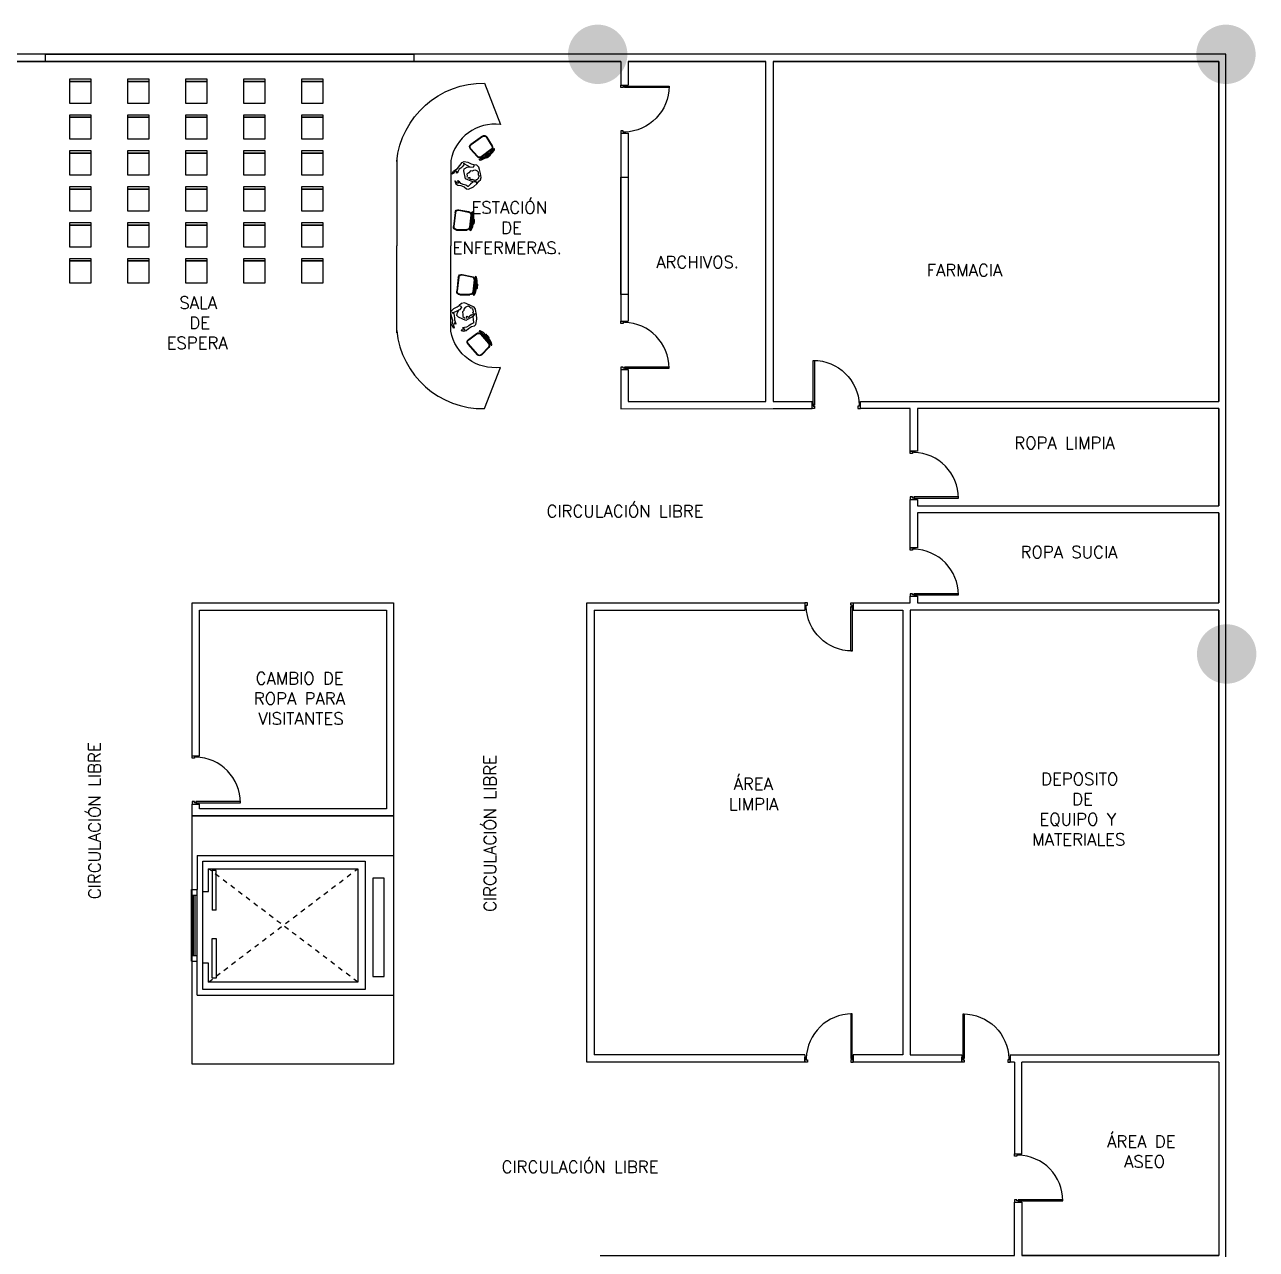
# Model space of a CAD drawing. Header units: metres. Extents: x -24 to 527, y -154 to 95.
# Drawn here: x 203.71 to 229.2, y -74.89 to -49.54 of the extents above; entities that cross this region are included whole.
import ezdxf

# ---------------------------------------------------------------- set-up
doc = ezdxf.new("R2010")
doc.units = ezdxf.units.M
doc.header["$MEASUREMENT"] = 0
doc.linetypes.add('HIDDEN', pattern=[0.375, 0.25, -0.125])
for name, color, linetype in [('ALMACEN', 10, 'Continuous'), ('AN-TEXTO', 3, 'Continuous'), ('AR-ASCENSOR', 4, 'Continuous'), ('AR-MOBILIRIO', 1, 'Continuous'), ('AR-MUROS', 6, 'Continuous'), ('AR-PUERTAS', 2, 'Continuous'), ('AR-VENTANAS', 2, 'Continuous'), ('MOBILIARIO', 42, 'Continuous')]:
    doc.layers.add(name, color=color, linetype=linetype)
doc.styles.add('REGULAR-2.5', font='romans.shx', dxfattribs={"height": 2.5})

# ---------------------------------------------------------------- blocks, each defined once
blk = doc.blocks.new('AR-ASCENSOR 1')
at = {"layer": 'AR-ASCENSOR'}
for p, q in [((8.5, 3.7), (-1.9, 3.7)), ((-0.4, -3.4), (-0.4, 3.4)), ((-0.4, 3.4), (8.2, 3.4)), ((8.2, 3.4), (8.2, -3.4)), ((8.5, 3.7), (8.5, 1.9)), ((-0.8, 2.7), (-1.4, 2.7)), ((-1.4, 2.7), (-1.4, -2.5)), ((-0.8, -2.5), (-0.8, 2.7)), ((0, 3), (7.9, 3)), ((0, -3), (0, 3)), ((7.5, 0.7), (7.5, 2.8)), ((7.5, 2.8), (7.7, 2.8)), ((7.7, 2.8), (7.7, 0.7)), ((7.9, 3), (7.9, 2)), ((7.9, 2), (8.2, 2)), ((8.8, 1.9), (8.5, 1.9)), ((8.5, 1.9), (8.5, -1.9)), ((8.8, 1.6), (8.5, 1.6)), ((8.6, 1.6), (8.6, -1.6)), ((8.7, 1.6), (8.7, -1.6)), ((8.8, 1.9), (8.8, -1.9)), ((7.7, 0.7), (7.5, 0.7)), ((7.5, -0.8), (7.5, -2.9)), ((7.5, -0.8), (7.7, -0.8)), ((7.7, -2.9), (7.7, -0.8)), ((8.2, -1.8), (7.9, -1.8)), ((7.9, -1.8), (7.9, -3)), ((8.8, -1.6), (8.5, -1.6)), ((8.8, -1.9), (8.5, -1.9)), ((8.5, -3.7), (8.5, -1.9)), ((-1.4, -2.5), (-0.8, -2.5)), ((7.9, -3), (0, -3)), ((7.5, -2.9), (7.7, -2.9)), ((8.5, -3.7), (-1.9, -3.7)), ((8.2, -3.4), (-0.4, -3.4))]:
    blk.add_line(p, q, dxfattribs=at)
blk.add_lwpolyline([(-1.9, -3.7), (-1.9, 3.7)], dxfattribs=at)
at = {"layer": 'AR-ASCENSOR', "linetype": 'HIDDEN'}
for points in [[(0, 3), (7.9, -3)], [(7.9, 3), (0, -3)]]:
    blk.add_lwpolyline(points, dxfattribs=at)
blk = doc.blocks.new('AR-ESTACION DE ENFERMERAS')
at = {"layer": 'AR-MOBILIRIO'}
for p, q in [((-1.792, 3.363), (-1.792, 1.567)), ((-0.508, 2.307), (-0.304, 2.266)), ((-0.506, 2.317), (-0.302, 2.276)), ((-0.584, 2.259), (-0.616, 1.969)), ((-0.575, 2.257), (-0.606, 1.968)), ((-0.258, 2.205), (-0.286, 1.956)), ((-0.248, 2.203), (-0.276, 1.955)), ((-0.234, 2.041), (-0.266, 2.044)), ((-0.235, 2.036), (-0.266, 2.039)), ((-0.253, 2.118), (-0.262, 2.039)), ((-0.229, 2.075), (-0.262, 2.079)), ((-0.226, 2.115), (-0.258, 2.119)), ((-0.226, 2.11), (-0.258, 2.114)), ((-0.248, 2.118), (-0.257, 2.038)), ((-0.243, 2.117), (-0.252, 2.038)), ((-0.238, 2.117), (-0.247, 2.037)), ((-0.233, 2.116), (-0.242, 2.037)), ((-0.228, 2.116), (-0.237, 2.036)), ((-0.551, 1.905), (-0.343, 1.905)), ((-0.551, 1.895), (-0.343, 1.895)), ((-1.792, -0.23), (-1.792, 1.566)), ((-0.517, 0.919), (-0.549, 0.63)), ((-0.507, 0.918), (-0.539, 0.629)), ((-0.44, 0.968), (-0.236, 0.927)), ((-0.438, 0.977), (-0.235, 0.937)), ((-0.191, 0.865), (-0.218, 0.616)), ((-0.181, 0.864), (-0.208, 0.615)), ((-0.185, 0.779), (-0.194, 0.7)), ((-0.158, 0.771), (-0.191, 0.775)), ((-0.158, 0.776), (-0.19, 0.78)), ((-0.18, 0.779), (-0.189, 0.699)), ((-0.175, 0.778), (-0.184, 0.698)), ((-0.17, 0.777), (-0.179, 0.698)), ((-0.165, 0.777), (-0.174, 0.697)), ((-0.16, 0.776), (-0.169, 0.697)), ((-0.483, 0.566), (-0.275, 0.566)), ((-0.483, 0.556), (-0.275, 0.556)), ((-0.167, 0.697), (-0.199, 0.7)), ((-0.166, 0.702), (-0.198, 0.705)), ((-0.161, 0.736), (-0.194, 0.74)), ((-0.307, -0.367), (-0.138, -0.245)), ((-0.301, -0.375), (-0.132, -0.254)), ((-0.317, -0.464), (-0.126, -0.684)), ((-0.31, -0.458), (-0.119, -0.678)), ((-0.056, -0.262), (0.108, -0.451)), ((-0.048, -0.255), (0.115, -0.445)), ((0.032, -0.299), (0.007, -0.32)), ((0.035, -0.302), (0.011, -0.323)), ((0.011, -0.316), (0.063, -0.377)), ((0.015, -0.313), (0.067, -0.374)), ((0.019, -0.31), (0.071, -0.37)), ((0.022, -0.307), (0.075, -0.367)), ((0.026, -0.303), (0.078, -0.364)), ((0.03, -0.3), (0.082, -0.361)), ((0.059, -0.328), (0.034, -0.35)), ((0.081, -0.355), (0.056, -0.376)), ((0.084, -0.359), (0.06, -0.38)), ((-0.035, -0.68), (0.106, -0.527)), ((-0.028, -0.687), (0.113, -0.534))]:
    blk.add_line(p, q, dxfattribs=at)
at = {"layer": 'AR-MOBILIRIO', "linetype": 'ByBlock'}
for p, q in [((-0.662, 0.218), (-0.609, 0.269)), ((-0.609, 0.269), (-0.539, 0.304)), ((-0.539, 0.304), (-0.499, 0.332)), ((-0.453, 0.374), (-0.499, 0.332)), ((-0.499, 0.332), (-0.467, 0.322)), ((-0.454, 0.293), (-0.494, 0.247)), ((-0.467, 0.322), (-0.454, 0.293)), ((-0.39, 0.387), (-0.453, 0.374)), ((-0.399, 0.259), (-0.405, 0.23)), ((-0.378, 0.293), (-0.399, 0.259)), ((-0.34, 0.369), (-0.39, 0.387)), ((-0.336, 0.314), (-0.378, 0.293)), ((-0.261, 0.333), (-0.34, 0.369)), ((-0.308, 0.319), (-0.336, 0.314)), ((-0.279, 0.296), (-0.308, 0.319)), ((-0.259, 0.282), (-0.279, 0.296)), ((-0.186, 0.298), (-0.261, 0.333)), ((-0.232, 0.285), (-0.259, 0.282)), ((-0.224, 0.256), (-0.232, 0.285)), ((-0.21, 0.253), (-0.224, 0.256)), ((-0.159, 0.255), (-0.186, 0.298)), ((-0.672, 0.172), (-0.662, 0.218)), ((-0.652, 0.09), (-0.672, 0.172)), ((-0.632, 0.021), (-0.652, 0.09)), ((-0.642, 0.191), (-0.61, 0.17)), ((-0.637, -0.018), (-0.632, 0.021)), ((-0.612, 0.191), (-0.63, 0.185)), ((-0.559, 0.213), (-0.612, 0.191)), ((-0.61, 0.17), (-0.602, 0.118)), ((-0.602, 0.118), (-0.598, 0.08)), ((-0.598, 0.08), (-0.597, 0.04)), ((-0.597, 0.04), (-0.581, -0.004)), ((-0.494, 0.247), (-0.559, 0.213)), ((-0.546, 0.126), (-0.532, 0.191)), ((-0.515, 0.095), (-0.546, 0.126)), ((-0.532, 0.191), (-0.499, 0.25)), ((-0.361, 0.023), (-0.515, 0.095)), ((-0.405, 0.23), (-0.431, 0.203)), ((-0.431, 0.203), (-0.422, 0.15)), ((-0.422, 0.15), (-0.424, 0.105)), ((-0.424, 0.105), (-0.393, 0.085)), ((-0.393, 0.085), (-0.372, 0.064)), ((-0.315, 0.048), (-0.361, 0.023)), ((-0.345, 0.093), (-0.332, 0.111)), ((-0.342, 0.066), (-0.345, 0.093)), ((-0.332, 0.111), (-0.305, 0.09)), ((-0.218, 0.103), (-0.315, 0.048)), ((-0.305, 0.09), (-0.279, 0.108)), ((-0.279, 0.108), (-0.274, 0.131)), ((-0.274, 0.131), (-0.246, 0.132)), ((-0.246, 0.132), (-0.245, 0.15)), ((-0.245, 0.15), (-0.215, 0.138)), ((-0.221, 0.189), (-0.204, 0.206)), ((-0.202, 0.173), (-0.221, 0.189)), ((-0.215, 0.138), (-0.202, 0.173)), ((-0.177, 0.16), (-0.215, 0.104)), ((-0.215, 0.104), (-0.212, 0.039)), ((-0.212, 0.039), (-0.204, -0.009)), ((-0.204, 0.206), (-0.21, 0.253)), ((-0.14, 0.157), (-0.177, 0.16)), ((-0.156, 0.209), (-0.159, 0.255)), ((-0.138, 0.158), (-0.156, 0.209)), ((-0.151, -0.059), (-0.134, 0.052)), ((-0.134, 0.052), (-0.14, 0.157)), ((-0.641, -0.082), (-0.637, -0.018)), ((-0.61, -0.141), (-0.641, -0.082)), ((-0.605, -0.034), (-0.614, -0.07)), ((-0.614, -0.07), (-0.609, -0.106)), ((-0.605, -0.119), (-0.61, -0.141)), ((-0.609, -0.106), (-0.605, -0.119)), ((-0.591, -0.033), (-0.605, -0.034)), ((-0.571, -0.055), (-0.591, -0.033)), ((-0.581, -0.004), (-0.565, -0.044)), ((-0.565, -0.044), (-0.571, -0.055)), ((-0.44, -0.172), (-0.457, -0.176)), ((-0.457, -0.176), (-0.457, -0.186)), ((-0.457, -0.186), (-0.403, -0.199)), ((-0.397, -0.174), (-0.44, -0.172)), ((-0.386, -0.119), (-0.427, -0.13)), ((-0.427, -0.13), (-0.426, -0.136)), ((-0.426, -0.136), (-0.387, -0.146)), ((-0.403, -0.199), (-0.354, -0.185)), ((-0.38, -0.153), (-0.397, -0.174)), ((-0.387, -0.146), (-0.38, -0.153)), ((-0.347, -0.113), (-0.386, -0.119)), ((-0.354, -0.185), (-0.308, -0.141)), ((-0.297, -0.089), (-0.347, -0.113)), ((-0.308, -0.141), (-0.247, -0.104)), ((-0.252, -0.053), (-0.297, -0.089)), ((-0.208, -0.033), (-0.252, -0.053)), ((-0.247, -0.104), (-0.185, -0.084)), ((-0.2, -0.03), (-0.208, -0.033)), ((-0.204, -0.009), (-0.2, -0.03)), ((-0.185, -0.084), (-0.151, -0.059))]:
    blk.add_line(p, q, dxfattribs=at)
at = {"layer": 'AR-MOBILIRIO'}
for points in [[(-1.792, 3.317, -0.388962), (0.028, 4.934), (0.354, 4.08, 0.39649), (-0.672, 3.332), (-0.671, 1.567)], [(-1.792, -0.184, 0.388962), (0.028, -1.801), (0.354, -0.947, -0.39649), (-0.672, -0.199), (-0.671, 1.566)]]:
    blk.add_lwpolyline(points, format="xyb", dxfattribs=at)
at = {"layer": 'AR-MOBILIRIO', "linetype": 'ByBlock'}
for points in [[(-0.626, 3.064), (-0.648, 3.054), (-0.619, 3.115), (-0.566, 3.15), (-0.531, 3.17), (-0.488, 3.228), (-0.436, 3.294), (-0.393, 3.313), (-0.32, 3.302), (-0.25, 3.267), (-0.204, 3.253), (-0.142, 3.242)], [(-0.204, 3.253), (-0.192, 3.221), (-0.208, 3.193), (-0.268, 3.197), (-0.335, 3.228), (-0.385, 3.257), (-0.4, 3.268), (-0.402, 3.281), (-0.399, 3.243), (-0.436, 3.205), (-0.464, 3.179), (-0.496, 3.154), (-0.521, 3.115), (-0.543, 3.078), (-0.556, 3.076), (-0.55, 3.105), (-0.559, 3.115), (-0.593, 3.101), (-0.619, 3.075), (-0.626, 3.064)], [(-0.216, 2.89), (-0.318, 2.934), (-0.366, 2.956), (-0.401, 3.122), (-0.396, 3.165), (-0.336, 3.194), (-0.269, 3.202)], [(-0.32, 2.966), (-0.301, 2.985), (-0.278, 2.986), (-0.279, 2.951), (-0.248, 2.942), (-0.227, 2.951), (-0.21, 2.93), (-0.194, 2.94), (-0.187, 2.909), (-0.15, 2.92), (-0.149, 2.945), (-0.126, 2.942), (-0.092, 2.975), (-0.098, 2.987), (-0.079, 3.012), (-0.098, 3.031), (-0.099, 3.056), (-0.098, 3.093), (-0.119, 3.112), (-0.162, 3.133), (-0.201, 3.129), (-0.228, 3.116), (-0.265, 3.121), (-0.302, 3.081), (-0.339, 3.055), (-0.336, 3.019), (-0.34, 2.99)], [(-0.124, 2.86), (-0.094, 2.906), (-0.059, 2.935), (-0.041, 2.983), (-0.058, 3.064), (-0.078, 3.148), (-0.094, 3.199), (-0.142, 3.242)], [(-0.582, 2.911), (-0.591, 2.906), (-0.568, 2.855), (-0.527, 2.824), (-0.464, 2.815), (-0.398, 2.789), (-0.345, 2.751), (-0.304, 2.739), (-0.205, 2.793), (-0.126, 2.861), (-0.145, 2.892), (-0.214, 2.889)], [(-0.214, 2.889), (-0.263, 2.847), (-0.297, 2.812), (-0.311, 2.796), (-0.318, 2.8), (-0.36, 2.823), (-0.417, 2.837), (-0.466, 2.862), (-0.494, 2.89), (-0.527, 2.916), (-0.532, 2.911), (-0.516, 2.874), (-0.518, 2.864), (-0.545, 2.865), (-0.569, 2.9), (-0.582, 2.911)]]:
    blk.add_lwpolyline(points, dxfattribs=at)
at = {"layer": 'AR-MOBILIRIO'}
for centre, radius, start, end in [((-0.871, 2.148), 0.646, 336.7176, 10.5405), ((-0.202, 2.089), 0.0305, 42.2784, 74.6625), ((-0.206, 2.055), 0.0305, 272.5051, 304.8395), ((-0.804, 0.809), 0.646, 336.7176, 10.5405), ((-0.134, 0.75), 0.0305, 42.2784, 74.6625), ((-0.138, 0.716), 0.0305, 272.5051, 304.8395), ((-0.431, -0.75), 0.646, 23.8876, 57.7104), ((0.067, -0.299), 0.0305, 89.4483, 121.8325), ((0.089, -0.325), 0.0305, 319.675, 352.0095)]:
    blk.add_arc(centre, radius, start, end, dxfattribs=at)
at = {"layer": 'AR-MOBILIRIO', "extrusion": (0, 0, -1)}
for centre, major_axis, start_param, end_param in [((-0.518, 2.251), (0.0369, 0.0554), 4.232936, 5.879449), ((-0.518, 2.251), (0.0313, 0.0471), 4.232936, 5.879449), ((-0.314, 2.211), (0.0313, 0.0471), 5.879449, 7.375986), ((-0.314, 2.211), (0.0369, 0.0554), 5.879449, 7.375986), ((-0.55, 1.962), (0.0369, 0.0554), 2.568445, 4.232936), ((-0.55, 1.962), (0.0313, 0.0471), 2.568445, 4.232936), ((-0.342, 1.962), (0.0313, 0.0471), 1.092801, 2.568445), ((-0.342, 1.962), (0.0369, 0.0554), 1.092801, 2.568445), ((-0.451, 0.912), (0.0369, 0.0554), 4.232936, 5.879449), ((-0.451, 0.912), (0.0313, 0.0471), 4.232936, 5.879449), ((-0.247, 0.871), (0.0313, 0.0471), 5.879449, 7.375986), ((-0.247, 0.871), (0.0369, 0.0554), 5.879449, 7.375986), ((-0.482, 0.623), (0.0369, 0.0554), 2.568445, 4.232936), ((-0.482, 0.623), (0.0313, 0.0471), 2.568445, 4.232936), ((-0.274, 0.622), (0.0313, 0.0471), 1.092801, 2.568445), ((-0.274, 0.622), (0.0369, 0.0554), 1.092801, 2.568445), ((-0.099, -0.299), (-0.0156, 0.0647), 5.879449, 7.375986), ((-0.099, -0.299), (-0.0132, 0.055), 5.879449, 7.375986), ((-0.267, -0.421), (-0.0156, 0.0647), 4.232936, 5.879449), ((-0.267, -0.421), (-0.0132, 0.055), 4.232936, 5.879449), ((0.065, -0.488), (-0.0132, 0.055), 1.092801, 2.568445), ((0.065, -0.488), (-0.0156, 0.0647), 1.092801, 2.568445), ((-0.076, -0.641), (-0.0156, 0.0647), 2.568445, 4.232936), ((-0.076, -0.641), (-0.0132, 0.055), 2.568445, 4.232936)]:
    blk.add_ellipse(centre, major_axis=major_axis, ratio=1, start_param=start_param, end_param=end_param, dxfattribs=at)
at = {"layer": 'AR-MOBILIRIO'}
for centre, major_axis, start_param, end_param in [((-0.244, 2.078), (0.022, 0.194), 2.867658, 6.556557), ((-0.269, 2.081), (0.022, 0.194), 3.414965, 6.009251), ((-0.176, 0.739), (0.022, 0.194), 2.867658, 6.556557), ((-0.202, 0.741), (0.022, 0.194), 3.414965, 6.009251), ((0.047, -0.338), (-0.128, 0.148), 2.867658, 6.556557), ((0.027, -0.354), (-0.128, 0.148), 3.414965, 6.009251)]:
    blk.add_ellipse(centre, major_axis=major_axis, ratio=0.239226, start_param=start_param, end_param=end_param, dxfattribs=at)
for points in [[(-0.188, 2.03), (-0.185, 2.049), (-0.183, 2.068), (-0.18, 2.095), (-0.18, 2.102), (-0.179, 2.11)], [(-0.121, 0.691), (-0.118, 0.71), (-0.115, 0.729), (-0.113, 0.755), (-0.112, 0.763), (-0.112, 0.771)], [(0.119, -0.329), (0.108, -0.314), (0.095, -0.299), (0.078, -0.28), (0.072, -0.274), (0.067, -0.268)]]:
    blk.add_open_spline(points, degree=3, knots=[4.503628, 4.503628, 4.503628, 4.503628, 4.7924379, 4.7924379, 4.9095358, 4.9095358, 4.9095358, 4.9095358], dxfattribs=at)
at = {"layer": 'MOBILIARIO', "linetype": 'ByBlock'}
blk.add_line((-0.63, 0.185), (-0.642, 0.191), dxfattribs=at)
blk = doc.blocks.new('AR-ESTACION DE ENFERMERAS 1')
at = {"layer": 'AR-MOBILIRIO'}
for p, q in [((0.413, 4.588), (0.176, 4.418)), ((0.419, 4.58), (0.182, 4.41)), ((0.5, 4.563), (0.606, 4.384)), ((0.508, 4.568), (0.614, 4.389)), ((0.165, 4.32), (0.304, 4.165)), ((0.172, 4.327), (0.311, 4.172)), ((0.59, 4.309), (0.387, 4.163)), ((0.596, 4.301), (0.393, 4.155)), ((0.481, 4.179), (0.462, 4.205)), ((0.53, 4.247), (0.465, 4.201)), ((0.485, 4.181), (0.466, 4.208)), ((0.533, 4.243), (0.468, 4.197)), ((0.536, 4.239), (0.471, 4.193)), ((0.539, 4.235), (0.474, 4.189)), ((0.542, 4.231), (0.477, 4.185)), ((0.545, 4.227), (0.479, 4.18)), ((0.514, 4.201), (0.494, 4.228)), ((0.542, 4.222), (0.523, 4.248)), ((0.546, 4.225), (0.527, 4.251))]:
    blk.add_line(p, q, dxfattribs=at)
for centre, radius, start, end in [((0.139, 4.727), 0.646, 288.6156, 322.4385), ((0.514, 4.17), 0.0305, 224.4031, 256.7375), ((0.542, 4.19), 0.0305, 354.1764, 26.5605)]:
    blk.add_arc(centre, radius, start, end, dxfattribs=at)
at = {"layer": 'AR-MOBILIRIO', "extrusion": (0, 0, -1)}
for centre, major_axis, start_param, end_param in [((0.452, 4.534), (0.0659, 0.0096), 4.232936, 5.879449), ((0.452, 4.534), (0.056, 0.0081), 4.232936, 5.879449), ((0.215, 4.364), (0.0659, 0.0096), 2.568445, 4.232936), ((0.215, 4.364), (0.056, 0.0081), 2.568445, 4.232936), ((0.557, 4.355), (0.056, 0.0081), 5.879449, 7.375986), ((0.557, 4.355), (0.0659, 0.0096), 5.879449, 7.375986), ((0.354, 4.209), (0.0659, 0.0096), 1.092801, 2.568445), ((0.354, 4.209), (0.056, 0.0081), 1.092801, 2.568445)]:
    blk.add_ellipse(centre, major_axis=major_axis, ratio=1, start_param=start_param, end_param=end_param, dxfattribs=at)
at = {"layer": 'AR-MOBILIRIO'}
for centre, start_param, end_param in [((0.506, 4.214), 2.867658, 6.556557), ((0.491, 4.234), 3.414965, 6.009251)]:
    blk.add_ellipse(centre, major_axis=(0.159, 0.113), ratio=0.239226, start_param=start_param, end_param=end_param, dxfattribs=at)
blk.add_open_spline([(0.507, 4.141), (0.523, 4.151), (0.539, 4.162), (0.561, 4.178), (0.567, 4.182), (0.573, 4.187)], degree=3, knots=[4.503628, 4.503628, 4.503628, 4.503628, 4.7924379, 4.7924379, 4.9095358, 4.9095358, 4.9095358, 4.9095358], dxfattribs=at)
at = {"layer": 'AR-MOBILIRIO', "color": 1}
blk.add_blockref('AR-ESTACION DE ENFERMERAS', (0.431, 0.75), dxfattribs=at)
blk = doc.blocks.new('silla')
for points in [[(-0.225, -0.023), (0.225, -0.023), (0.225, 0.023), (-0.225, 0.023)], [(-0.225, -0.473), (0.225, -0.473), (0.225, -0.023), (-0.225, -0.023)]]:
    blk.add_lwpolyline(points, close=True)
blk = doc.blocks.new('*U135')
at = {"layer": 'AR-MOBILIRIO'}
blk.add_blockref('silla', (0, 0.225), dxfattribs=at)
blk = doc.blocks.new('*U136')
at = {"layer": 'AR-MUROS', "color": 0, "linetype": 'ByBlock', "lineweight": -2}
for p in [(0, 3.717), (1.2, 3.717), (2.4, 3.717), (3.6, 3.717), (4.8, 3.717), (0, 2.974), (1.2, 2.974), (2.4, 2.974), (3.6, 2.974), (4.8, 2.974), (0, 2.23), (1.2, 2.23), (2.4, 2.23), (3.6, 2.23), (4.8, 2.23), (0, 1.487), (1.2, 1.487), (2.4, 1.487), (3.6, 1.487), (4.8, 1.487), (0, 0.743), (1.2, 0.743), (2.4, 0.743), (3.6, 0.743), (4.8, 0.743), (0, 0), (1.2, 0), (2.4, 0), (3.6, 0), (4.8, 0)]:
    blk.add_blockref('*U135', p, dxfattribs=at)
blk = doc.blocks.new('AR-PUERTA 1')
at = {"layer": 'AR-PUERTAS', "linetype": 'Continuous'}
for points in [[(0.954, 0.033), (0.954, 0.958), (0.929, 0.958), (0.929, 0.033)], [(0.004, 0.058), (0.004, 0.008), (0.029, 0.008), (0.029, -0.042), (-0.021, -0.042), (-0.021, 0.058)], [(0.929, 0.008), (0.929, -0.042), (0.979, -0.042), (0.979, 0.058), (0.954, 0.058), (0.954, 0.008)]]:
    blk.add_lwpolyline(points, close=True, dxfattribs=at)
blk.add_arc((0.954, 0.008), 0.949, 89.9989, 178.4932, dxfattribs=at)

msp = doc.modelspace()

# ---------------------------------------------------------------- hatches: boundary and pattern name
at = {"layer": 'AR-PUERTAS'}
h = msp.add_hatch(color=256, dxfattribs=at)
h.dxf.hatch_style = 1
h.paths.add_polyline_path([(214.954, -50.159, 1), (216.182, -50.159, 1)])
h = msp.add_hatch(color=256, dxfattribs=at)
h.dxf.hatch_style = 1
h.paths.add_polyline_path([(227.954, -50.159, 1), (229.182, -50.159, 1)])
h = msp.add_hatch(color=256, dxfattribs=at)
h.dxf.hatch_style = 1
h.paths.add_polyline_path([(227.968, -62.569, 1), (229.197, -62.569, 1)])

# ---------------------------------------------------------------- linework, layer by layer
at = {"layer": 'AR-MUROS'}
for p, q in [((203.276, -50.309), (211.397, -50.309)), ((215.495, -61.659), (215.495, -70.865)), ((211.345, -71.057), (207.176, -71.057))]:
    msp.add_line(p, q, dxfattribs=at)
for points in [[(228.568, -89.789), (228.568, -50.159), (134.628, -50.159), (134.628, -54.469)], [(216.047, -50.309), (196.378, -50.309), (213.547, -50.309), (215.247, -50.309), (216.047, -50.309), (216.047, -50.794)], [(216.197, -50.309), (219.047, -50.309)], [(216.197, -56.68), (216.197, -57.342), (219.047, -57.342), (219.047, -50.309), (216.197, -50.309), (216.197, -50.794)], [(219.197, -50.309), (228.418, -50.309), (228.418, -57.342)], [(221.003, -57.342), (228.418, -57.342), (228.418, -54.959), (228.418, -50.309), (219.197, -50.309), (219.197, -57.342)], [(216.047, -50.794), (216.197, -50.794)], [(216.047, -51.794), (216.047, -55.68)], [(216.047, -51.794), (216.197, -51.794)], [(216.197, -51.794), (216.197, -55.68)], [(216.047, -55.68), (216.197, -55.68)], [(216.047, -56.68), (216.047, -57.494)], [(216.047, -56.68), (216.197, -56.68)], [(219.197, -57.342), (220.003, -57.342)], [(220.003, -57.492), (220.003, -57.342)], [(221.003, -57.492), (221.003, -57.342)], [(216.047, -57.494), (219.197, -57.492)], [(219.197, -57.492), (220.003, -57.492)], [(220.857, -61.509), (222.033, -61.509), (222.033, -61.372), (222.183, -61.372), (222.183, -61.509), (224.102, -61.509), (228.418, -61.509), (228.418, -59.65), (222.183, -59.65), (222.183, -60.372), (222.033, -60.372), (222.033, -59.37), (222.183, -59.37), (222.183, -59.5), (228.418, -59.5), (228.418, -57.492), (222.183, -57.492), (222.183, -58.37), (222.033, -58.37), (222.033, -57.492), (221.003, -57.492)], [(228.418, -57.492), (228.418, -59.5)], [(228.418, -59.65), (228.418, -61.509)], [(207.176, -64.676), (207.176, -61.509), (211.345, -61.509), (211.345, -65.922), (207.176, -65.922), (207.176, -65.676)], [(207.326, -64.676), (207.326, -61.659), (211.195, -61.659), (211.195, -65.772), (207.326, -65.772), (207.326, -65.676)], [(219.857, -71.015), (215.345, -71.015), (215.345, -61.509), (219.857, -61.509)], [(215.495, -61.659), (219.857, -61.659)], [(219.857, -61.509), (219.857, -61.659)], [(220.857, -61.509), (220.857, -61.659)], [(220.857, -61.659), (221.881, -61.659), (221.881, -70.865), (220.857, -70.865)], [(228.418, -70.865), (228.418, -61.659), (223.102, -61.659), (222.031, -61.659), (222.031, -70.865), (223.102, -70.865)], [(228.418, -61.659), (228.418, -70.865)], [(207.176, -64.676), (207.326, -64.676)], [(207.176, -65.676), (207.326, -65.676)], [(219.857, -70.865), (215.495, -70.865)], [(219.857, -70.865), (219.857, -71.015)], [(220.857, -70.865), (220.857, -71.015)], [(223.102, -71.015), (220.857, -71.015)], [(223.102, -70.865), (223.102, -71.015)], [(224.102, -70.865), (228.418, -70.865)], [(224.102, -70.865), (224.102, -71.015)], [(224.195, -71.015), (224.102, -71.015)], [(224.195, -71.015), (224.195, -72.913), (224.345, -72.913), (224.345, -71.015)], [(228.418, -71.015), (224.345, -71.015)], [(228.418, -71.015), (228.418, -75.015)], [(228.418, -71.015), (228.418, -75.015)], [(215.617, -75.015), (224.195, -75.015), (224.195, -73.913), (224.345, -73.913), (224.345, -75.015), (228.418, -75.015), (224.345, -75.015)]]:
    msp.add_lwpolyline(points, dxfattribs=at)
msp.add_lwpolyline([(207.176, -65.922), (211.345, -65.922), (211.345, -71.057), (207.176, -71.057)], close=True, dxfattribs=at)
at = {"layer": 'AR-VENTANAS'}
for points in [[(204.143, -50.159), (211.762, -50.159), (211.762, -50.309), (204.143, -50.309)], [(216.047, -52.7), (216.197, -52.7), (216.197, -55.132), (216.047, -55.132)]]:
    msp.add_lwpolyline(points, close=True, dxfattribs=at)

# ---------------------------------------------------------------- block references
at = {"layer": 'ALMACEN', "xscale": 0.3908357570370868, "yscale": 0.3908357570370868, "zscale": 0.3908357570370868, "rotation": 180}
msp.add_blockref('AR-ASCENSOR 1', (210.602, -68.186), dxfattribs=at)
at = {"layer": 'AR-MOBILIRIO'}
msp.add_blockref('AR-ESTACION DE ENFERMERAS 1', (212.769, -56.441), dxfattribs=at)
at = {"layer": 'AR-MUROS'}
for name, p in [('*U136', (204.862, -54.637)), ('AR-PUERTA 1', (219.877, -70.974))]:
    msp.add_blockref(name, p, dxfattribs=at)
at = {"layer": 'AR-MUROS', "xscale": -1}
for p, rotation in [((216.088, -51.773), 270), ((219.877, -61.55), 180)]:
    msp.add_blockref('AR-PUERTA 1', p, dxfattribs=dict(at, rotation=rotation))
at = {"layer": 'AR-MUROS', "rotation": 270}
for p in [(216.088, -55.701), (222.075, -58.391), (222.075, -60.393), (207.217, -64.696), (224.236, -72.934)]:
    msp.add_blockref('AR-PUERTA 1', p, dxfattribs=at)
at = {"layer": 'AR-MUROS', "xscale": -1}
for p in [(220.983, -57.45), (224.082, -70.974)]:
    msp.add_blockref('AR-PUERTA 1', p, dxfattribs=at)

# ---------------------------------------------------------------- texts
at = {"layer": 'AN-TEXTO', "char_height": 0.25, "attachment_point": 1, "style": 'REGULAR-2.5'}
for s, width, heights, insert in [('\\pi-0.15357;ESTACIÓN\\P\\pi0.45953;DE\\P\\pi-0.54643;ENFERMERAS.', 1.32382, [1.175], (213.111, -53.206)), ('\\pi-0.26071;ARCHIVOS.', 1.32382, [1.175], (217.039, -54.334)), ('\\pi-0.17738;FARMACIA', 1.32382, [1.175], (222.553, -54.502)), ('\\pi0.25119;SALA\\P\\pi0.45953;DE\\P\\pi-0.01071;ESPERA', 1.32382, [1.175], (206.658, -55.174)), ('\\pi0.06514;ROPA LIMPIA', 2.4398, [0.294], (224.123, -58.077)), ('\\pi1.09558;CIRCULACIÓN LIBRE ', 5.7864, [0.31], (213.414, -59.49)), ('\\pi0.10681;ROPA SUCIA', 2.4398, [0.294], (224.212, -60.335)), ('\\pi0.28419;CAMBIO DE\\P\\pi0.24847;ROPA PARA\\P\\pi0.33776;VISITANTES', 2.59218, [1.675], (208.205, -62.948)), ('\\pi0.85561;ÁREA\\P\\pi0.75442;LIMPIA', 2.59218, [1.675], (217.525, -65.134)), ('\\pi0.45085;DEPOSITO\\P\\pi1.09371;DE\\P\\pi0.41514;EQUIPO Y\\P\\pi0.26633;MATERIALES', 2.59218, [1.675], (224.292, -65.032)), ('\\pi0.1694;ÁREA DE\\P\\pi0.52059;ASEO', 1.93404, [0.853], (225.94, -72.533)), ('\\pi1.09558;CIRCULACIÓN LIBRE ', 5.7864, [0.31], (212.483, -73.059))]:
    msp.add_mtext_dynamic_manual_height_columns(s, width=width, gutter_width=1.25, heights=heights, dxfattribs=dict(at, insert=insert))
at = {"layer": 'AN-TEXTO', "char_height": 0.25, "attachment_point": 1, "rotation": 90, "style": 'REGULAR-2.5'}
for insert in [(205.031, -68.737), (213.214, -69)]:
    msp.add_mtext_dynamic_manual_height_columns('\\pi1.09558;CIRCULACIÓN LIBRE ', width=5.7864, gutter_width=1.25, heights=[0.31], dxfattribs=dict(at, insert=insert))

doc.saveas('drawing.dxf')
